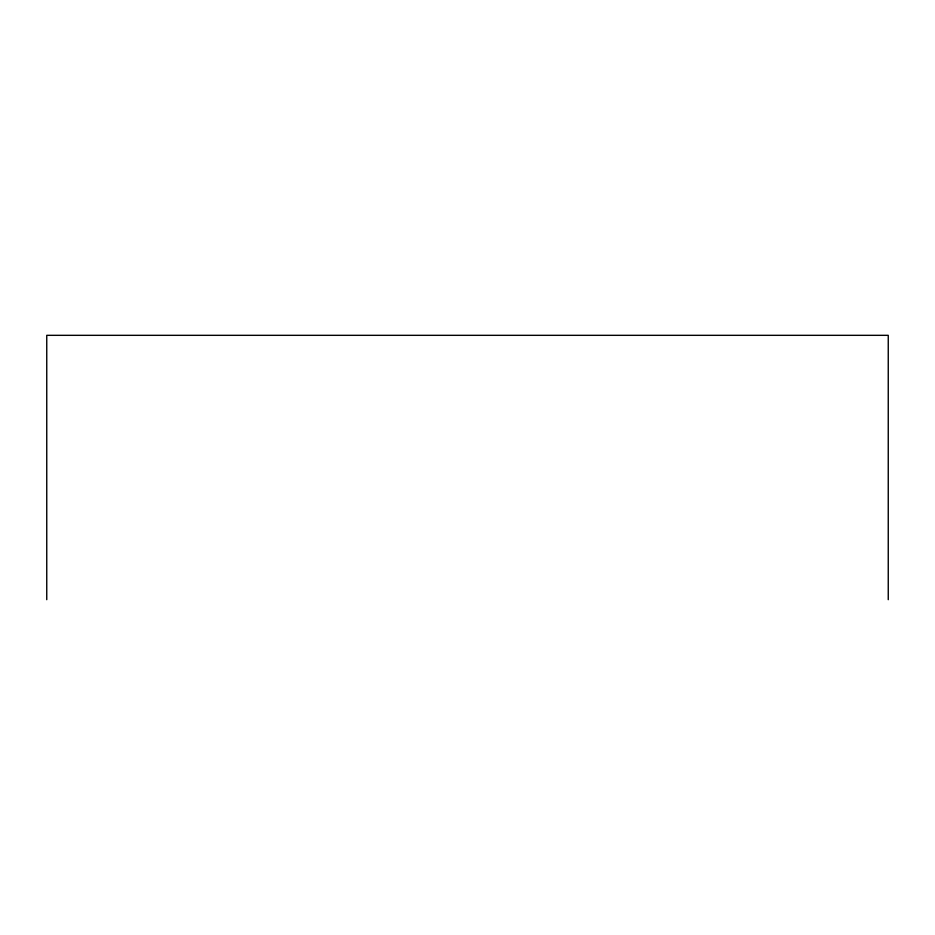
<?xml version="1.0" encoding="UTF-8"?>
<svg xmlns="http://www.w3.org/2000/svg" width="935" height="935" viewBox="0 0 935 935"><rect width="100%" height="100%" fill="white"/><g stroke="black" fill="none" stroke-linecap="round" stroke-linejoin="round"><path stroke-width="1.4" d="M888.25 599.674L888.25 335.326L46.75 335.326L46.75 599.674"/></g></svg>
